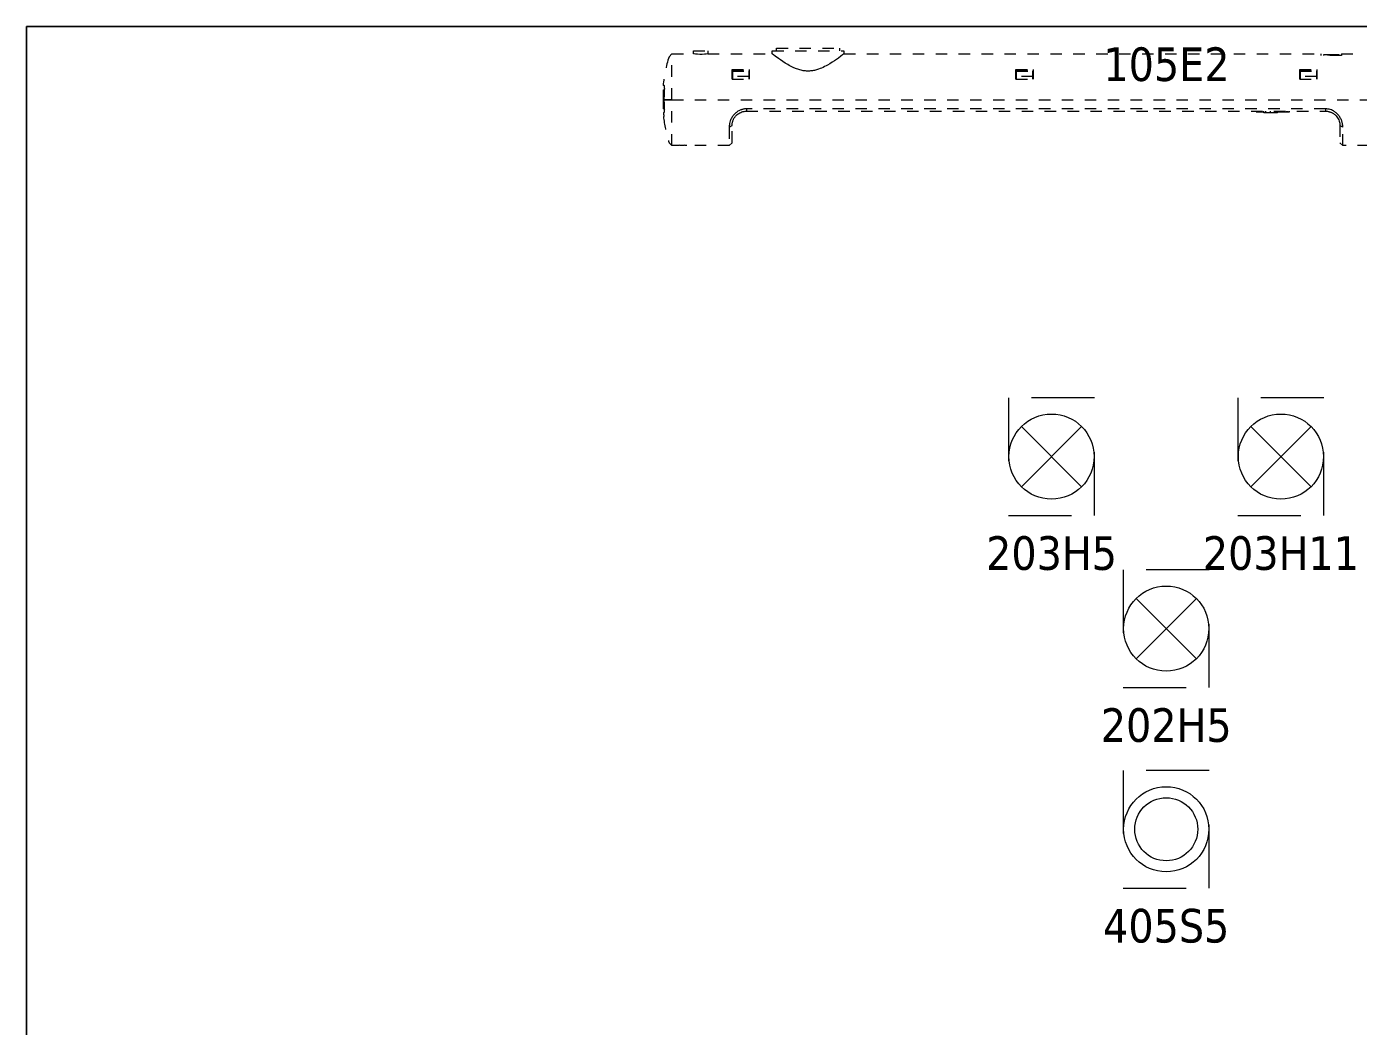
# Model space of a CAD drawing. Header units: millimetres. Extents: x 0 to 4000, y 0 to 2720.
# Drawn here: x 1602.5 to 2067, y 1708.8 to 2057.5 of the extents above; entities that cross this region are included whole.
import ezdxf
from ezdxf.enums import TextEntityAlignment as Align

# ---------------------------------------------------------------- set-up
doc = ezdxf.new("R2010")
doc.units = ezdxf.units.MM
doc.linetypes.add('EPL_DASH', pattern=[1, 0.5, -0.5])
for name, color, linetype, lineweight in [('EPLAN309', 5, 'Continuous', 0), ('EPLAN490', 5, 'Continuous', 0), ('KASTEN', 1, 'Continuous', 0), ('KASTMACRO-DETAIL', 1, 'Continuous', 0)]:
    doc.layers.add(name, color=color, linetype=linetype, lineweight=lineweight)
doc.styles.add('Tahoma', font='')
doc.styles.get('Tahoma').set_extended_font_data('Tahoma')

# ---------------------------------------------------------------- blocks, each defined once
blk = doc.blocks.new('EPLSYM_LibrarySPECIAL_Symbol12_Variant0_Placement8_33')
at = {"layer": 'EPLAN490', "color": 5, "style": 'Tahoma'}
blk.add_attdef('17_20010', text='', height=11.74, dxfattribs=at).set_placement((0, 3.75), align=Align.BOTTOM_CENTER)
blk = doc.blocks.new('EPLSYM_LibrarySPECIAL_Symbol12_Variant0_Placement8_35')
at = {"layer": 'EPLAN309', "linetype": 'EPL_DASH', "lineweight": 13, "ltscale": 44}
blk.add_lwpolyline([(0, -41), (30, -41), (30, 0), (0, 0)], close=True, dxfattribs=at)
at = {"layer": 'EPLAN490', "color": 5, "style": 'Tahoma'}
blk.add_attdef('17_20010', text='', height=11.74, dxfattribs=at).set_placement((0, 3.75), align=Align.CENTER)
blk = doc.blocks.new('EPLSYM_LibrarySPECIAL_Symbol12_Variant0_Placement8_36')
at = {"layer": 'EPLAN309', "linetype": 'EPL_DASH', "lineweight": 13, "ltscale": 44}
blk.add_lwpolyline([(0, -41), (30, -41), (30, 0), (0, 0)], close=True, dxfattribs=at)
at = {"layer": 'EPLAN490', "color": 5, "style": 'Tahoma'}
blk.add_attdef('17_20010', text='', height=11.74, dxfattribs=at).set_placement((0, 3.75), align=Align.CENTER)
blk = doc.blocks.new('EPLSYM_LibrarySPECIAL_Symbol12_Variant0_Placement8_37')
at = {"layer": 'EPLAN309', "linetype": 'EPL_DASH', "lineweight": 13, "ltscale": 44}
blk.add_lwpolyline([(0, -41), (30, -41), (30, 0), (0, 0)], close=True, dxfattribs=at)
at = {"layer": 'EPLAN490', "color": 5, "style": 'Tahoma'}
blk.add_attdef('17_20010', text='', height=11.74, dxfattribs=at).set_placement((0, 3.75), align=Align.CENTER)
blk = doc.blocks.new('EPLSYM_LibrarySPECIAL_Symbol12_Variant0_Placement8_38')
at = {"layer": 'EPLAN309', "linetype": 'EPL_DASH', "lineweight": 13, "ltscale": 44}
blk.add_lwpolyline([(0, -41), (30, -41), (30, 0), (0, 0)], close=True, dxfattribs=at)
at = {"layer": 'EPLAN490', "color": 5, "style": 'Tahoma'}
blk.add_attdef('17_20010', text='', height=11.74, dxfattribs=at).set_placement((0, 3.75), align=Align.CENTER)

msp = doc.modelspace()

# ---------------------------------------------------------------- linework, layer by layer
at = {"layer": 'KASTEN', "color": 1, "linetype": 'Continuous'}
msp.add_lwpolyline([(1602.5, 862.5), (2397.5, 862.5), (2397.5, 2057.5), (1602.5, 2057.5), (1602.5, 862.5)], dxfattribs=at)
msp.add_lwpolyline([(1602.5, 862.5), (2397.5, 862.5), (2397.5, 2057.5), (1602.5, 2057.5), (1602.5, 862.5)], dxfattribs=at)
msp.add_lwpolyline([(1602.5, 2057.5), (2397.5, 2057.5), (2397.5, 862.5), (1602.5, 862.5)], close=True, dxfattribs=at)
at = {"layer": 'KASTMACRO-DETAIL', "linetype": 'EPL_DASH', "ltscale": 8}
for p, q in [((1835.08, 2048.01), (1835.08, 2049.01)), ((1835.08, 2049.01), (1840.08, 2049.01)), ((1840.08, 2049.01), (1840.08, 2048.01)), ((1862.58, 2048.01), (1862.58, 2049.01)), ((1862.58, 2049.01), (1887.58, 2049.01)), ((1864.08, 2049.01), (1864.08, 2050.01)), ((1864.08, 2050.01), (1886.08, 2050.01)), ((1886.08, 2050.01), (1886.08, 2049.01)), ((1887.58, 2049.01), (1887.58, 2048.01)), ((1826.58, 2047.01), (1827.58, 2048.01)), ((1827.58, 2048.01), (1835.11, 2048.01)), ((1827.58, 2032.01), (1827.58, 2048.01)), ((1840.08, 2048.01), (1862.58, 2048.01)), ((1887.58, 2048.01), (2054.08, 2048.01)), ((2054.08, 2047.41), (2054.08, 2048.01)), ((2061.08, 2047.41), (2054.08, 2047.41)), ((2056.2, 2047.61), (2054.84, 2047.61)), ((2054.84, 2047.61), (2054.84, 2047.41)), ((2056.41, 2047.61), (2056.2, 2047.61)), ((2056.7, 2047.61), (2056.41, 2047.61)), ((2056.42, 2047.61), (2056.42, 2047.41)), ((2056.46, 2047.41), (2056.46, 2047.61)), ((2056.48, 2047.61), (2056.48, 2047.41)), ((2056.55, 2047.61), (2056.55, 2047.41)), ((2056.55, 2047.61), (2056.55, 2047.41)), ((2056.98, 2047.61), (2056.7, 2047.61)), ((2056.7, 2047.61), (2056.7, 2047.41)), ((2057.39, 2047.61), (2056.98, 2047.61)), ((2056.98, 2047.61), (2056.98, 2047.41)), ((2058.15, 2047.61), (2057.39, 2047.61)), ((2057.39, 2047.61), (2057.39, 2047.41)), ((2058.85, 2047.61), (2058.15, 2047.61)), ((2058.15, 2047.61), (2058.15, 2047.41)), ((2059.25, 2047.61), (2058.85, 2047.61)), ((2058.85, 2047.61), (2058.85, 2047.41)), ((2059, 2047.41), (2059, 2047.61)), ((2059.11, 2047.61), (2059.11, 2047.41)), ((2060.31, 2047.61), (2059.25, 2047.61)), ((2060, 2047.61), (2060, 2047.41)), ((2061.08, 2048.01), (2068.08, 2048.01)), ((2061.08, 2048.01), (2061.08, 2047.41)), ((1848.58, 2042.59), (1854.58, 2042.59)), ((1848.58, 2039.22), (1848.58, 2042.59)), ((1848.68, 2039.77), (1848.58, 2039.77)), ((1848.68, 2042.06), (1854.48, 2042.06)), ((1848.68, 2042.06), (1848.68, 2041.95)), ((1848.68, 2041.95), (1848.68, 2040.1)), ((1848.68, 2041.95), (1854.48, 2041.95)), ((1848.68, 2040.1), (1848.68, 2039.22)), ((1854.48, 2040.1), (1848.68, 2040.1)), ((1854.48, 2041.95), (1854.48, 2042.06)), ((1854.48, 2040.1), (1854.48, 2041.95)), ((1854.48, 2039.22), (1854.48, 2040.1)), ((1854.58, 2039.77), (1854.48, 2039.77)), ((1854.58, 2042.59), (1854.58, 2039.22)), ((1947.58, 2039.22), (1947.58, 2042.59)), ((1947.58, 2042.59), (1953.58, 2042.59)), ((1947.68, 2039.77), (1947.58, 2039.77)), ((1947.68, 2042.06), (1953.48, 2042.06)), ((1947.68, 2042.06), (1947.68, 2041.95)), ((1947.68, 2041.95), (1947.68, 2040.1)), ((1947.68, 2041.95), (1953.48, 2041.95)), ((1947.68, 2040.1), (1947.68, 2039.22)), ((1953.48, 2040.1), (1947.68, 2040.1)), ((1953.48, 2041.95), (1953.48, 2042.06)), ((1953.48, 2040.1), (1953.48, 2041.95)), ((1953.48, 2039.22), (1953.48, 2040.1)), ((1953.58, 2039.77), (1953.48, 2039.77)), ((1953.58, 2042.59), (1953.58, 2039.22)), ((2046.58, 2039.22), (2046.58, 2042.59)), ((2046.58, 2042.59), (2052.58, 2042.59)), ((2046.68, 2039.77), (2046.58, 2039.77)), ((2046.68, 2042.06), (2052.48, 2042.06)), ((2046.68, 2042.06), (2046.68, 2041.95)), ((2046.68, 2041.95), (2046.68, 2040.1)), ((2046.68, 2041.95), (2052.48, 2041.95)), ((2046.68, 2040.1), (2046.68, 2039.22)), ((2052.48, 2040.1), (2046.68, 2040.1)), ((2052.48, 2041.95), (2052.48, 2042.06)), ((2052.48, 2040.1), (2052.48, 2041.95)), ((2052.48, 2039.22), (2052.48, 2040.1)), ((2052.58, 2039.77), (2052.48, 2039.77)), ((2052.58, 2042.59), (2052.58, 2039.22)), ((1824.48, 2035.29), (1824.68, 2035.41)), ((1824.48, 2035.29), (1824.48, 2028.92)), ((1824.92, 2036.91), (1824.51, 2036.91)), ((1824.68, 2035.41), (1824.93, 2035.41)), ((1824.68, 2028.81), (1824.68, 2035.41)), ((1848.58, 2039.22), (1854.58, 2039.22)), ((1947.58, 2039.22), (1953.58, 2039.22)), ((2046.58, 2039.22), (2052.58, 2039.22)), ((1826.58, 2032.01), (1824.82, 2032.01)), ((1824.82, 2032.01), (1826.58, 2032.01)), ((1827.58, 2032.01), (1826.58, 2032.01)), ((1826.58, 2032.01), (1827.58, 2032.01)), ((1827.58, 2016.01), (1827.58, 2032.01)), ((1827.58, 2032.01), (2172.58, 2032.01)), ((1824.68, 2028.81), (1824.48, 2028.92)), ((1824.63, 2027.51), (1824.88, 2027.51)), ((1824.92, 2028.81), (1824.68, 2028.81)), ((1824.68, 2025.61), (1824.8, 2025.61)), ((2055.58, 2028.81), (1853.58, 2028.81)), ((1853.58, 2028.81), (1853.58, 2028.01)), ((1853.58, 2028.01), (2055.58, 2028.01)), ((2031.35, 2027.8), (2031.35, 2028.01)), ((2031.35, 2027.8), (2033.99, 2027.8)), ((2033.99, 2027.46), (2033.99, 2028.01)), ((2034.7, 2027.46), (2033.99, 2027.46)), ((2034.7, 2027.46), (2034.7, 2028.01)), ((2036.39, 2027.46), (2034.7, 2027.46)), ((2036.39, 2027.46), (2036.39, 2028.01)), ((2038.08, 2027.46), (2036.39, 2027.46)), ((2038.08, 2027.46), (2038.08, 2028.01)), ((2038.79, 2027.46), (2038.08, 2027.46)), ((2038.79, 2027.46), (2038.79, 2028.01)), ((2038.79, 2027.8), (2039.44, 2027.8)), ((2038.8, 2027.46), (2038.8, 2027.8)), ((2038.8, 2027.46), (2038.8, 2027.8)), ((2039.44, 2027.8), (2039.71, 2027.8)), ((2039.71, 2027.8), (2039.71, 2028.01)), ((2039.71, 2027.8), (2040.34, 2027.8)), ((2040.34, 2027.8), (2040.34, 2028.01)), ((2040.34, 2027.8), (2040.61, 2027.8)), ((2040.61, 2027.8), (2040.61, 2028.01)), ((2040.61, 2027.8), (2041.23, 2027.8)), ((2041.23, 2027.8), (2041.23, 2028.01)), ((2041.23, 2027.8), (2041.51, 2027.8)), ((2041.51, 2027.8), (2041.51, 2028.01)), ((2041.51, 2027.8), (2042.12, 2027.8)), ((2042.12, 2027.8), (2042.12, 2028.01)), ((2042.12, 2027.8), (2042.4, 2027.8)), ((2042.4, 2027.8), (2042.4, 2028.01)), ((2042.4, 2027.8), (2043.03, 2027.8)), ((2043.03, 2027.8), (2043.03, 2028.01)), ((2055.58, 2028.81), (2055.58, 2028.01)), ((1847.58, 2022.41), (1848.58, 2023.01)), ((1847.58, 2022.41), (1847.58, 2016.01)), ((1848.58, 2017.01), (1848.58, 2023.01)), ((2061.58, 2022.41), (2060.58, 2023.01)), ((2060.58, 2023.01), (2060.58, 2017.01)), ((2061.58, 2016.01), (2061.58, 2022.41)), ((1827.58, 2016.01), (1826.58, 2017.01)), ((1829.33, 2016.01), (1827.58, 2016.01)), ((1829.33, 2016.01), (1829.33, 2016.02)), ((1830.33, 2016.1), (1831.83, 2016.1)), ((1832.83, 2016.02), (1832.83, 2016.01)), ((1847.58, 2016.01), (1832.83, 2016.01)), ((1848.58, 2017.01), (1847.58, 2016.01)), ((2061.58, 2016.01), (2060.58, 2017.01)), ((2110.73, 2016.01), (2061.58, 2016.01))]:
    msp.add_line(p, q, dxfattribs=at)
at = {"layer": 'KASTMACRO-DETAIL', "linetype": 'Continuous', "lineweight": 0, "ltscale": 4}
for p, q in [((1970.5, 1918), (1949.5, 1897)), ((1949.5, 1918), (1970.5, 1897)), ((2050.5, 1918), (2029.5, 1897)), ((2029.5, 1918), (2050.5, 1897)), ((2010.5, 1858), (1989.5, 1837)), ((1989.5, 1858), (2010.5, 1837))]:
    msp.add_line(p, q, dxfattribs=at)
at = {"layer": 'KASTMACRO-DETAIL', "linetype": 'EPL_DASH', "ltscale": 8}
for points in [[(1840.08, 2048.01), (1839.94, 2047.98), (1839.54, 2047.93), (1838.92, 2047.87), (1838.14, 2047.82), (1837.72, 2047.81), (1837.3, 2047.81), (1836.5, 2047.85), (1835.82, 2047.91), (1835.33, 2047.97), (1835.09, 2048), (1835.11, 2048)], [(1887.58, 2048.01), (1887.45, 2047.91), (1887.06, 2047.61), (1886.45, 2047.14), (1885.64, 2046.54), (1885.01, 2046.09), (1884.31, 2045.61), (1883.53, 2045.09), (1882.69, 2044.56), (1881.79, 2044.04), (1881.33, 2043.79), (1880.85, 2043.54), (1880.33, 2043.29), (1879.81, 2043.06), (1879.26, 2042.84), (1878.7, 2042.63), (1878.04, 2042.42), (1877.7, 2042.33), (1877.35, 2042.25), (1877, 2042.18), (1876.65, 2042.12), (1876.3, 2042.07), (1875.94, 2042.03), (1875.58, 2042.01), (1875.21, 2042), (1874.85, 2042), (1874.49, 2042.01), (1874.13, 2042.04), (1873.77, 2042.08), (1873.41, 2042.13), (1873.05, 2042.2), (1872.64, 2042.28), (1872.24, 2042.39), (1871.84, 2042.5), (1871.45, 2042.63), (1871.06, 2042.77), (1870.67, 2042.92), (1869.92, 2043.25), (1869.41, 2043.49), (1868.92, 2043.74), (1868.45, 2043.99), (1867.98, 2044.26), (1867.08, 2044.8), (1866.24, 2045.34), (1865.48, 2045.86), (1864.79, 2046.34), (1863.62, 2047.21), (1863.05, 2047.64), (1862.69, 2047.92), (1862.58, 2048)], [(1824.97, 2035.91), (1824.99, 2036.29), (1824.99, 2036.61), (1824.96, 2036.83), (1824.94, 2036.89), (1824.92, 2036.91)], [(1824.8, 2025.61), (1824.81, 2025.64), (1824.81, 2025.75), (1824.78, 2026.11)], [(1824.88, 2027.51), (1824.91, 2027.52), (1824.93, 2027.58), (1824.95, 2027.8), (1824.96, 2028.12), (1824.94, 2028.51)], [(1853.58, 2028.81), (1853.35, 2028.8), (1853.13, 2028.79), (1852.9, 2028.77), (1852.68, 2028.74), (1852.46, 2028.7), (1852.24, 2028.65), (1852.02, 2028.59), (1851.8, 2028.52), (1851.59, 2028.44), (1851.37, 2028.35), (1851.16, 2028.26), (1850.87, 2028.11), (1850.6, 2027.96), (1850.33, 2027.79), (1850.08, 2027.6), (1849.83, 2027.4), (1849.6, 2027.19), (1849.37, 2026.97), (1849.17, 2026.74), (1848.97, 2026.51), (1848.79, 2026.26), (1848.62, 2026.01), (1848.46, 2025.75), (1848.31, 2025.47), (1848.18, 2025.19), (1848.06, 2024.91), (1847.95, 2024.62), (1847.82, 2024.18), (1847.71, 2023.74), (1847.63, 2023.29), (1847.59, 2022.85), (1847.58, 2022.41)], [(1848.58, 2023.01), (1848.58, 2023.21), (1848.59, 2023.41), (1848.61, 2023.62), (1848.64, 2023.82), (1848.68, 2024.03), (1848.73, 2024.24), (1848.79, 2024.44), (1848.85, 2024.65), (1848.93, 2024.85), (1849.02, 2025.06), (1849.11, 2025.26), (1849.22, 2025.46), (1849.34, 2025.65), (1849.46, 2025.85), (1849.6, 2026.03), (1849.74, 2026.22), (1849.9, 2026.39), (1850.13, 2026.62), (1850.37, 2026.84), (1850.64, 2027.05), (1850.94, 2027.25), (1851.25, 2027.43), (1851.59, 2027.59), (1851.95, 2027.73), (1852.33, 2027.85), (1852.73, 2027.93), (1853.15, 2027.99), (1853.58, 2028.01)], [(2061.58, 2022.41), (2061.57, 2022.63), (2061.56, 2022.85), (2061.55, 2023.07), (2061.52, 2023.29), (2061.49, 2023.51), (2061.44, 2023.74), (2061.39, 2023.96), (2061.34, 2024.18), (2061.27, 2024.4), (2061.2, 2024.62), (2061.09, 2024.91), (2060.97, 2025.19), (2060.84, 2025.47), (2060.69, 2025.74), (2060.54, 2026), (2060.37, 2026.25), (2060.19, 2026.5), (2059.99, 2026.74), (2059.78, 2026.97), (2059.56, 2027.19), (2059.33, 2027.4), (2059.08, 2027.6), (2058.83, 2027.78), (2058.56, 2027.95), (2058.29, 2028.11), (2058, 2028.25), (2057.61, 2028.42), (2057.21, 2028.56), (2056.81, 2028.67), (2056.4, 2028.75), (2055.99, 2028.79), (2055.58, 2028.81)], [(2055.58, 2028.01), (2055.8, 2028), (2056.03, 2027.99), (2056.25, 2027.96), (2056.46, 2027.93), (2056.67, 2027.88), (2056.88, 2027.83), (2057.08, 2027.77), (2057.27, 2027.71), (2057.46, 2027.64), (2057.65, 2027.56), (2057.83, 2027.47), (2058, 2027.38), (2058.16, 2027.29), (2058.32, 2027.18), (2058.47, 2027.08), (2058.62, 2026.97), (2058.76, 2026.86), (2058.89, 2026.75), (2059.02, 2026.63), (2059.14, 2026.51), (2059.26, 2026.39), (2059.54, 2026.05), (2059.79, 2025.69), (2060.01, 2025.32), (2060.19, 2024.94), (2060.33, 2024.56), (2060.44, 2024.17), (2060.52, 2023.78), (2060.56, 2023.39), (2060.58, 2023.01)], [(1830.33, 2016.1), (1829.94, 2016.09), (1829.62, 2016.07), (1829.4, 2016.05), (1829.33, 2016.02)], [(1832.83, 2016.02), (1832.75, 2016.05), (1832.53, 2016.07), (1832.21, 2016.09), (1831.83, 2016.1)]]:
    msp.add_lwpolyline(points, dxfattribs=at)
at = {"layer": 'KASTMACRO-DETAIL', "linetype": 'Continuous', "lineweight": 0, "ltscale": 4}
for centre in [(1960, 1907.5), (2040, 1907.5), (2000, 1847.5), (2000, 1777.5)]:
    msp.add_circle(centre, 14.85, dxfattribs=at)
at = {"layer": 'KASTMACRO-DETAIL', "ltscale": 4}
msp.add_circle((2000, 1777.5), 11, dxfattribs=at)
at = {"layer": 'KASTMACRO-DETAIL', "linetype": 'EPL_DASH', "ltscale": 8}
for radius, start, end in [(50, 162.5424, 174.376), (49.46, 175.4772, 180), (49.46, 180, 184.0581), (49.85, 185.1794, 186.7975), (50, 187.354, 197.4576)]:
    msp.add_arc((1874.27, 2032.01), radius, start, end, dxfattribs=at)

# ---------------------------------------------------------------- block references
ref = msp.add_blockref('EPLSYM_LibrarySPECIAL_Symbol12_Variant0_Placement8_33', (1827.58, 2048.01))
ref.add_attrib('17_20010', '105E2', dxfattribs={"layer": 'EPLAN490', "color": 5, "height": 11.739, "style": 'Tahoma'}).set_placement((2000.08, 2035.01), align=Align.BOTTOM_CENTER)
ref = msp.add_blockref('EPLSYM_LibrarySPECIAL_Symbol12_Variant0_Placement8_36', (1945, 1928))
ref.add_attrib('17_20010', '203H5', dxfattribs={"layer": 'EPLAN490', "color": 5, "height": 11.739, "style": 'Tahoma'}).set_placement((1960, 1868), align=Align.CENTER)
ref = msp.add_blockref('EPLSYM_LibrarySPECIAL_Symbol12_Variant0_Placement8_37', (2025, 1928))
ref.add_attrib('17_20010', '203H11', dxfattribs={"layer": 'EPLAN490', "color": 5, "height": 11.739, "style": 'Tahoma'}).set_placement((2040, 1868), align=Align.CENTER)
ref = msp.add_blockref('EPLSYM_LibrarySPECIAL_Symbol12_Variant0_Placement8_35', (1985, 1868))
ref.add_attrib('17_20010', '202H5', dxfattribs={"layer": 'EPLAN490', "color": 5, "height": 11.739, "style": 'Tahoma'}).set_placement((2000, 1808), align=Align.CENTER)
ref = msp.add_blockref('EPLSYM_LibrarySPECIAL_Symbol12_Variant0_Placement8_38', (1985, 1798))
ref.add_attrib('17_20010', '405S5', dxfattribs={"layer": 'EPLAN490', "color": 5, "height": 11.739, "style": 'Tahoma'}).set_placement((2000, 1738), align=Align.CENTER)

doc.saveas('drawing.dxf')
